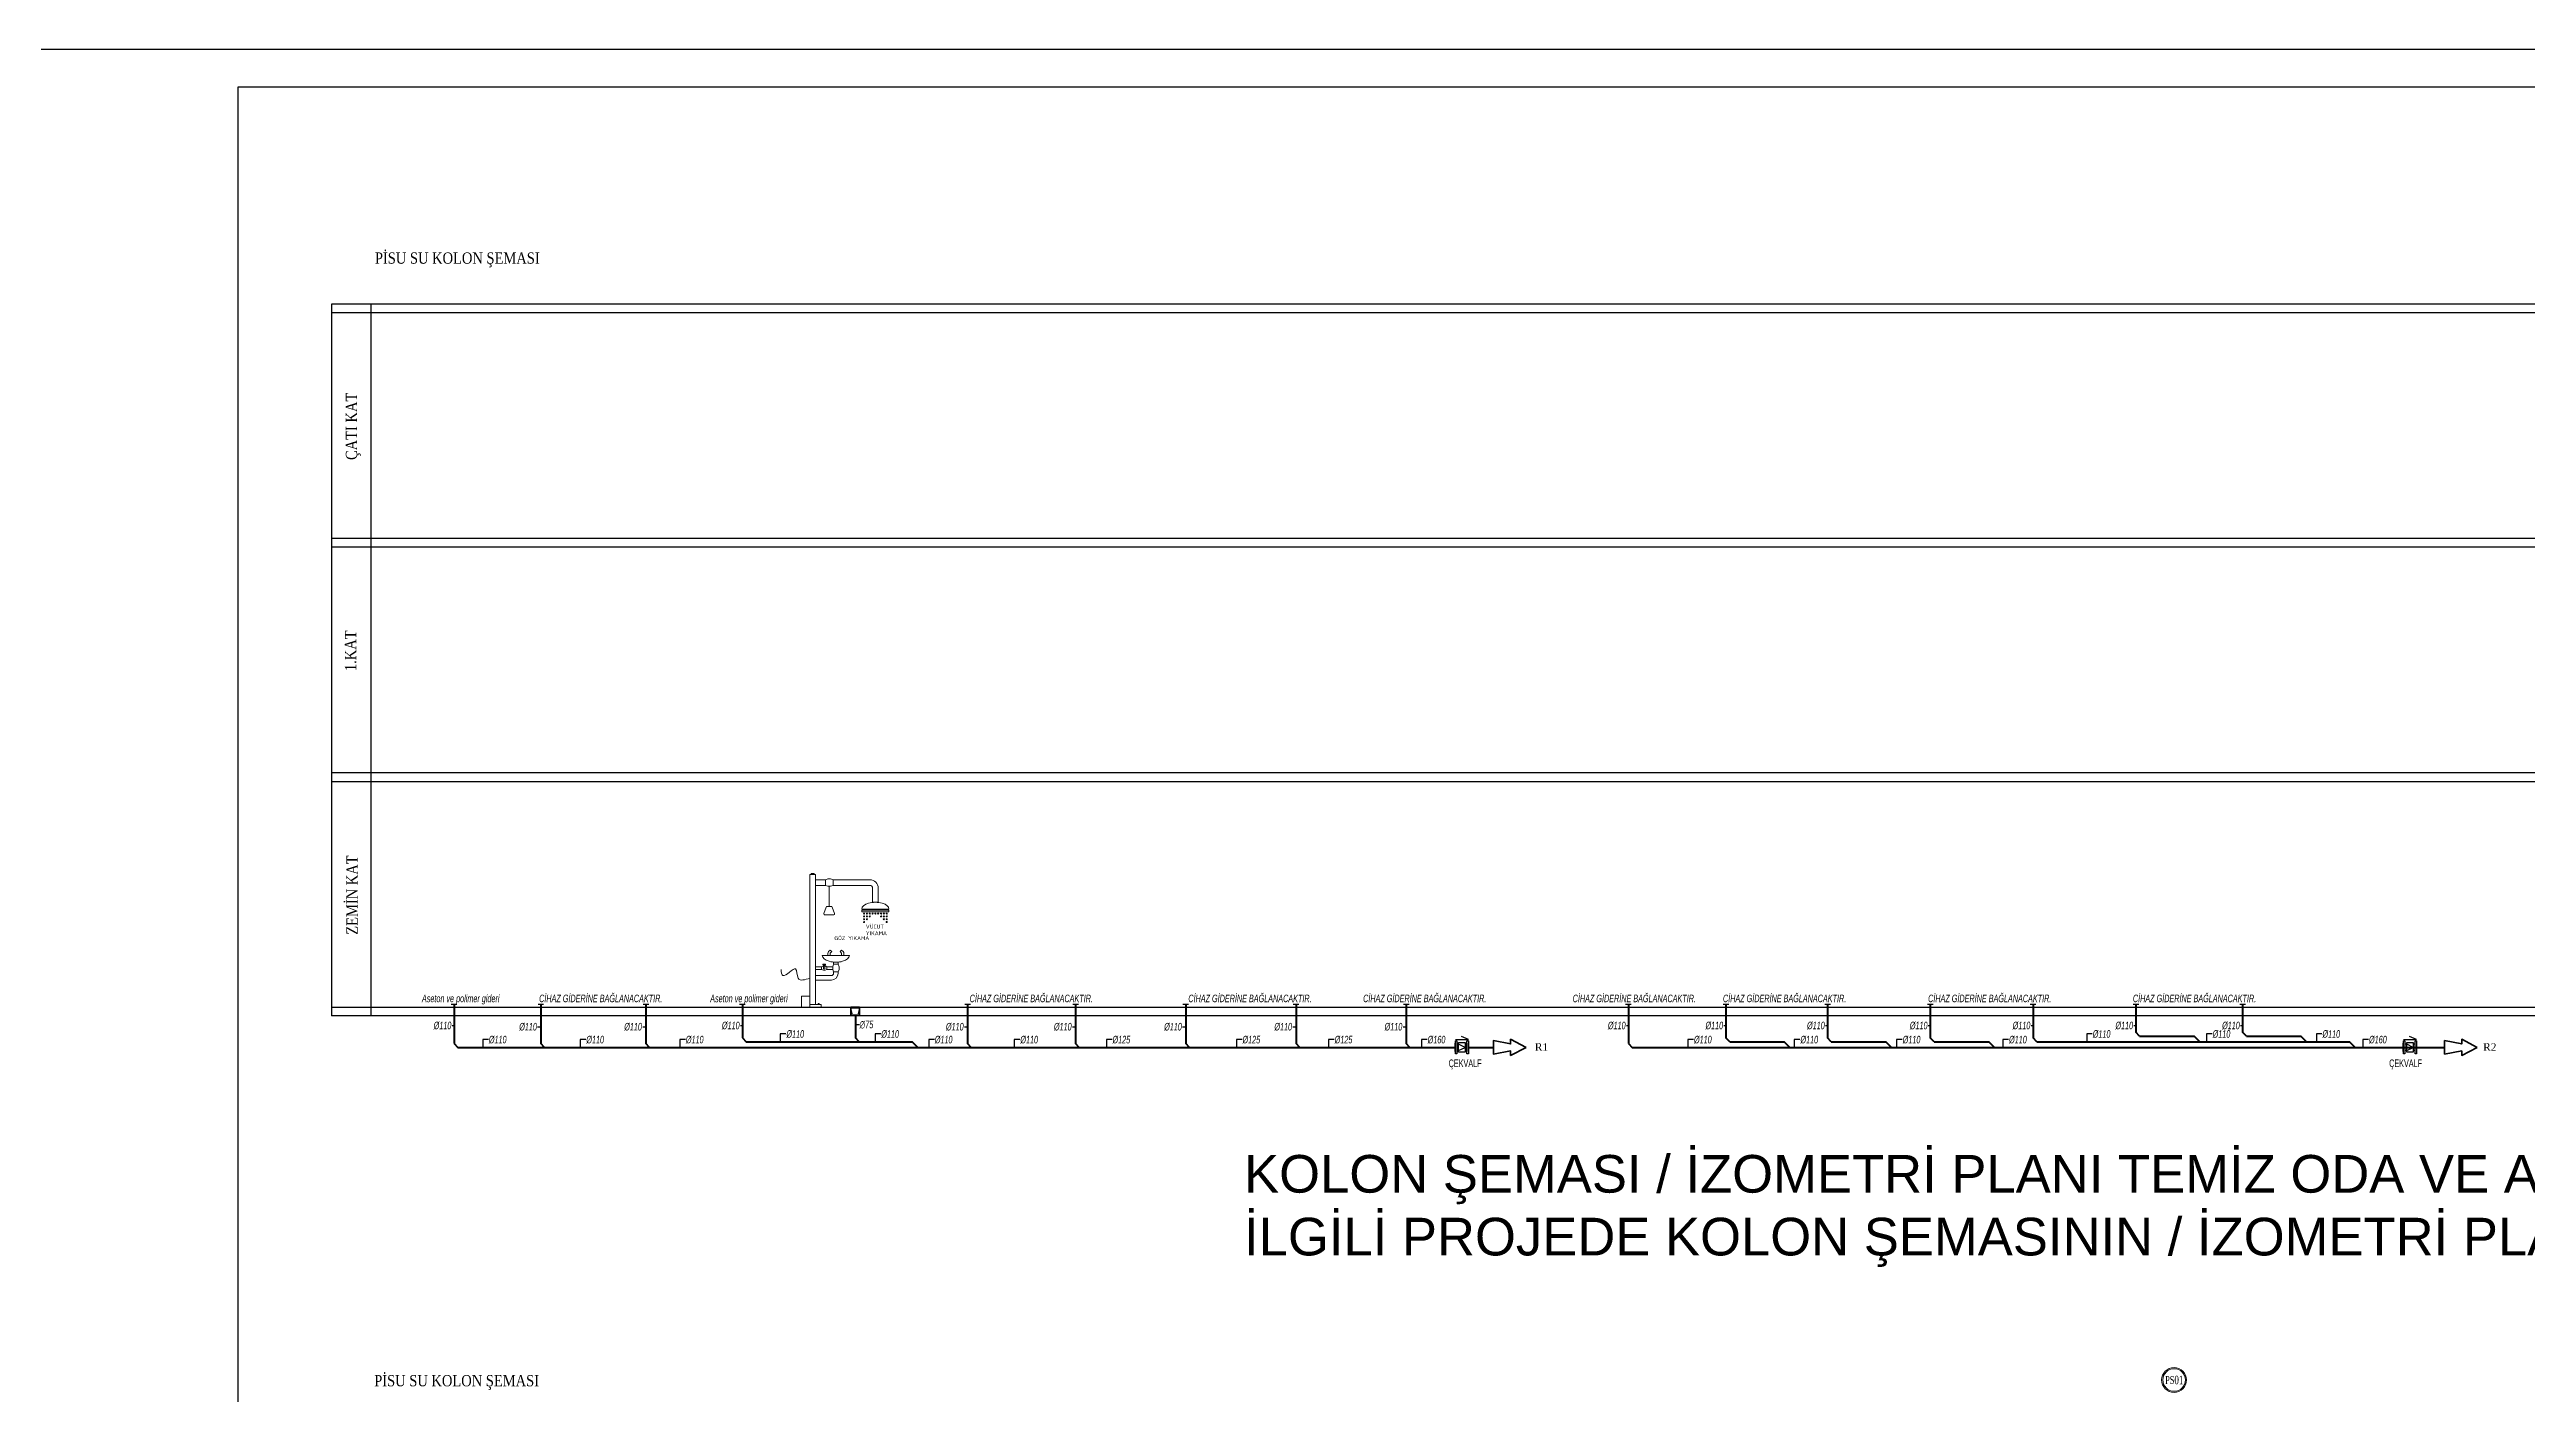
# Model space of a CAD drawing. Header units: centimetres. Extents: x 372964 to 529194, y 28783 to 59011.
# Drawn here: x 502564 to 509142, y 55443 to 59011 of the extents above; entities that cross this region are included whole.
import ezdxf
from ezdxf.enums import TextEntityAlignment as Align

# ---------------------------------------------------------------- set-up
doc = ezdxf.new("R2010")
doc.units = ezdxf.units.CM
doc.layers.get('0').update_dxf_attribs({"lineweight": 9})
for name, color, linetype, lineweight in [('0-KRCN-ANTET', 71, 'Continuous', 30), ('0-KRCN-SHT-02CIHAZ', 132, 'Continuous', 25), ('0-KRCN-SHT-PİSSU-BORU', 220, 'PISSU_LINE50', 40), ('0-KRCN-SHT-ROGAR', 151, 'Continuous', 35), ('0-KRCN-SHT-SÜZGEÇBANYO', 171, 'Continuous', 35), ('0-KRCN-SHT-YAZI-KOLADI-PİSSU', 1, 'Continuous', 35), ('0-KRCN-SHT-YAZI-ÇAP-PİSSU', 41, 'Continuous', 30), ('0-KRCN-SHT-ÇEKVALF', 4, 'Continuous', 25), ('0-KRCN-Z-ANTET', 71, 'Continuous', 30)]:
    doc.layers.add(name, color=color, linetype=linetype, lineweight=lineweight)
doc.styles.add('BAYBURT XREF$0$TIMES', font='times.ttf')
doc.styles.add('Ince', font='arial.ttf')
doc.styles.add('MUF', font='isocpeur.ttf')
doc.styles.get("Standard").update_dxf_attribs({"font": 'ISOCP.SHX'})
doc.styles.add('style2', font='ARIALN.TTF', dxfattribs={"height": 0.1})
doc.styles.add('YAZI', font='times.ttf')
doc.styles.add('ÇAP-2', font='ARIALNBI.TTF')
doc.linetypes.add('PISSU_LINE50', pattern='A,50,-10,["C",MUF,S=10,R=0,X=1,Y=-5],0', length=60)

# ---------------------------------------------------------------- blocks, each defined once
blk = doc.blocks.new('*U25')
at = {"color": 1}
for p, q in [((-31.6, 5), (-31.6, 235)), ((-21.6, 235), (-31.6, 235)), ((-24.1, 237), (-29.1, 237)), ((-29.1, 235), (-29.1, 237)), ((-24.1, 235), (-24.1, 237)), ((-21.6, 5), (-21.6, 235)), ((-21.6, 225.9), (-4.1, 225.9)), ((0.3, 227.5), (-4.1, 225.9)), ((-4.1, 225.9), (-4.1, 215.9)), ((0.3, 227.5), (5.1, 227.5)), ((5.1, 227.5), (9.6, 225.9)), ((9.6, 225.9), (74.4, 225.9)), ((9.6, 225.9), (9.6, 215.9)), ((-21.6, 215.9), (-4.1, 215.9)), ((-2.6, 177.1), (-6.6, 166.1)), ((0.3, 214.3), (-4.1, 215.9)), ((-0.7, 178.7), (6.2, 178.7)), ((0.3, 214.3), (5.1, 214.3)), ((2.7, 214.3), (2.7, 178.7)), ((5.1, 214.3), (9.6, 215.9)), ((8.1, 177.1), (12.1, 166.1)), ((9.6, 215.9), (74.4, 215.9)), ((79.4, 210.9), (79.4, 185.9)), ((79.4, 185.9), (89.4, 185.9)), ((89.4, 210.9), (89.4, 185.9)), ((-4.7, 163.7), (10.2, 163.7)), ((108.4, 173.9), (60.4, 173.9)), ((108.4, 171.9), (60.4, 171.9)), ((108.4, 171.9), (108.4, 168.9)), ((-9.6, 91.8), (38.4, 91.8)), ((4.2, 101.4), (7, 98.6)), ((24.6, 101.4), (21.8, 98.6)), ((-11.1, 71.8), (-21.6, 71.8)), ((-11.1, 67), (-21.6, 67)), ((-21.6, 56.1), (6.4, 56.1)), ((-21.6, 48.1), (6.4, 48.1)), ((-7.6, 73.3), (-11.1, 71.8)), ((-11.1, 71.8), (-11.1, 67)), ((-7.6, 65.5), (-11.1, 67)), ((-8.7, 76.4), (-3.7, 76.4)), ((-8.7, 75.4), (-8.7, 76.4)), ((-8.7, 75.4), (-3.7, 75.4)), ((-7.6, 73.3), (-4.8, 73.3)), ((-7.6, 65.5), (-4.8, 65.5)), ((-7.2, 70.5), (-7.2, 75.4)), ((-5.2, 70.5), (-5.2, 75.4)), ((-4.8, 73.3), (-1.4, 71.8)), ((-4.8, 65.5), (-1.4, 67)), ((-3.7, 75.4), (-3.7, 76.4)), ((8.8, 71.8), (-1.4, 71.8)), ((-1.4, 71.8), (-1.4, 67)), ((8.8, 67), (-1.4, 67)), ((8.8, 71.8), (10.4, 76.2)), ((8.8, 67), (8.8, 71.8)), ((8.8, 67), (10.4, 62.6)), ((10.4, 76.2), (10.4, 79.9)), ((10.4, 76.2), (18.4, 76.2)), ((10.4, 60.1), (10.4, 62.6)), ((10.4, 62.6), (18.4, 62.6)), ((18.4, 76.2), (18.4, 79.9)), ((20, 71.8), (18.4, 76.2)), ((20, 67), (18.4, 62.6)), ((18.4, 60.1), (18.4, 62.6)), ((20, 67), (20, 71.8)), ((-31.6, 5), (-11.6, 5)), ((-17.2, 7), (-15.2, 7)), ((-17.2, 7), (-17.2, 5)), ((-15.2, 7), (-15.2, 5)), ((-11.6, 5), (-11.6, 0)), ((-11.6, 0), (-31.6, 0))]:
    blk.add_line(p, q, dxfattribs=at)
blk.add_lwpolyline([(60.4, 171.9), (60.4, 168.9), (108.4, 168.9)], dxfattribs=at)
for points in [[(0.2, 91.8), (0.2, 95.4, -0.198912), (1.6, 98.8), (4.2, 101.4)], [(4.2, 91.8), (4.2, 95.4, -0.198912), (4.4, 96), (7, 98.6)], [(24.6, 91.8), (24.6, 95.4, 0.198912), (24.4, 96), (21.8, 98.6)], [(28.6, 91.8), (28.6, 95.4, 0.198912), (27.2, 98.8), (24.6, 101.4)]]:
    blk.add_lwpolyline(points, format="xyb", dxfattribs=at)
blk.add_lwpolyline([(-46.6, 20), (-46.6, 0), (-31.6, 0), (-31.6, 20)], close=True, dxfattribs=at)
for centre, radius in [((64.4, 165.9), 1), ((64.4, 160.9), 1), ((64.4, 155.9), 1), ((64.4, 150.9), 1), ((69.4, 165.9), 1), ((69.4, 160.9), 1), ((69.4, 155.9), 1), ((74.4, 165.9), 1), ((74.4, 160.9), 1), ((79.4, 165.9), 1), ((84.4, 165.9), 1), ((89.4, 165.9), 1), ((94.4, 165.9), 1), ((94.4, 160.9), 1), ((99.4, 165.9), 1), ((99.4, 160.9), 1), ((99.4, 155.9), 1), ((104.4, 165.9), 1), ((104.4, 160.9), 1), ((104.4, 155.9), 1), ((104.4, 150.9), 1), ((-6.2, 69.4), 1.5)]:
    blk.add_circle(centre, radius, dxfattribs=at)
for centre, radius, start, end in [((74.4, 210.9), 15, 0, 90), ((-0.7, 176.7), 2, 90, 165.9638), ((6.2, 176.7), 2, 14.0362, 90), ((74.4, 210.9), 5, 0, 90), ((-4.7, 165.7), 2, 165.9638, 270), ((10.2, 165.7), 2, 270, 14.0362), ((6.4, 60.1), 4, 270, 0), ((6.4, 60.1), 12, 270, 0)]:
    blk.add_arc(centre, radius, start, end, dxfattribs=at)
for centre, major_axis in [((84.4, 173.9), (24, 0)), ((14.4, 91.8), (-24, 0))]:
    blk.add_ellipse(centre, major_axis=major_axis, ratio=0.5, start_param=0, end_param=3.141593, dxfattribs=at)
blk.add_spline([(-31.6, 51.5), (-52.4, 51.5), (-56.8, 67.9), (-79.3, 56.2), (-82.6, 67.2)], degree=3, dxfattribs=at)
at = {"char_height": 7, "attachment_point": 1}
for s, insert in [('VÜCUT   YIKAMA', (67.3, 146.3)), ('   GÖZ YIKAMA', (-3.2, 125.9))]:
    blk.add_mtext_dynamic_manual_height_columns(s, width=59.736, gutter_width=12.5, heights=[0], dxfattribs=dict(at, insert=insert))
blk = doc.blocks.new('G$CADAFA931')
blk.add_wipeout([(-2, 4.8), (-1.7, 4.8), (-1.7, 7.5), (0, 7.5), (0, 3.7), (2.2, 3.7), (2.2, 5.6), (9.8, 5.6), (9.8, 3.7), (12, 3.7), (12, 7.5), (13.7, 7.5), (13.7, 4.8), (14, 4.8), (14, -4.8), (13.7, -4.8), (13.7, -7.5), (12, -7.5), (12, -3.7), (9.8, -3.7), (9.8, -5.6), (2.2, -5.6), (2.2, -3.7), (0, -3.7), (0, -7.5), (-1.7, -7.5), (-1.7, -4.8), (-2, -4.8)]).dxf.layer = '0-KRCN-SHT-ÇEKVALF'
at = {"layer": '0-KRCN-SHT-ÇEKVALF'}
for p, q in [((2.2, 3.7), (0, 3.7)), ((2.2, 3.7), (9.8, 0)), ((9.8, 0), (2.2, -3.7)), ((12, 3.7), (9.8, 3.7)), ((-1.7, -9.2), (13.7, -9.2)), ((2.2, -3.7), (0, -3.7)), ((13.7, -9.2), (5.5, -12.8)), ((9.8, 0), (9.8, 0)), ((12, -3.7), (9.8, -3.7))]:
    blk.add_line(p, q, dxfattribs=at)
for points in [[(-1.7, 4.8), (-2, 4.8), (-2, -4.8), (-1.7, -4.8)], [(5.2, -5.6), (9.8, -5.6), (9.8, 5.6), (2.2, 5.6), (2.2, -5.6), (5.2, -5.6)], [(13.7, 4.8), (14, 4.8), (14, -4.8), (13.7, -4.8)]]:
    blk.add_lwpolyline(points, dxfattribs=at)
for points in [[(-1.7, 7.5), (-1.7, -7.5), (0, -7.5), (0, 7.5)], [(12, 7.5), (12, -7.5), (13.7, -7.5), (13.7, 7.5)]]:
    blk.add_lwpolyline(points, close=True, dxfattribs=at)
blk = doc.blocks.new('0-MEK-SHT-ZKLN-SÜZGEÇ BANYO')
at = {"layer": '0-KRCN-SHT-SÜZGEÇBANYO', "color": 120, "lineweight": 20}
for p, q in [((-7.5, -1.7), (-5.2, -11.4)), ((-7.5, -1.7), (7.5, -1.7)), ((5.3, -11.4), (7.5, -1.7))]:
    blk.add_line(p, q, dxfattribs=at)
at = {"layer": '0-KRCN-SHT-SÜZGEÇBANYO'}
blk.add_lwpolyline([(-7.5, 0), (-7.5, -14), (7.5, -14), (7.5, 0)], close=True, dxfattribs=at)
blk = doc.blocks.new('A$C354C280E')
at = {"layer": '0-KRCN-SHT-YAZI-KOLADI-PİSSU', "color": 6, "lineweight": 20}
for radius in [22, 20]:
    blk.add_circle((0, 0), radius, dxfattribs=at)
at = {"layer": '0-KRCN-SHT-YAZI-KOLADI-PİSSU', "color": 6, "style": 'YAZI', "width": 0.7}
blk.add_text('PS', height=14, rotation=360, dxfattribs=at).set_placement((0.6, 0), align=Align.MIDDLE_RIGHT)
blk.add_attdef('99', text='', height=14, rotation=360, dxfattribs=at).set_placement((0.6, 0), align=Align.MIDDLE_LEFT)

msp = doc.modelspace()

# ---------------------------------------------------------------- linework, layer by layer
at = {"layer": '0-KRCN-SHT-02CIHAZ', "color": 8}
for p, q in [((523558.771, 58335.55), (503312.649, 58335.55)), ((503312.649, 58335.55), (503312.649, 56445.55)), ((503312.649, 58313.05), (523558.771, 58313.05)), ((503417.649, 58335.55), (503417.649, 56445.55)), ((523558.771, 57713.05), (503312.649, 57713.05)), ((503312.649, 57690.55), (523558.771, 57690.55)), ((523558.771, 57090.55), (503312.649, 57090.55)), ((503312.649, 57068.05), (523558.771, 57068.05)), ((503312.649, 56468.05), (523558.771, 56468.05)), ((523558.771, 56445.55), (503312.649, 56445.55))]:
    msp.add_line(p, q, dxfattribs=at)
at = {"layer": '0-KRCN-SHT-PİSSU-BORU'}
for p, q in [((503638.424, 56476.424), (503638.424, 56371.717)), ((503868.686, 56476.424), (503868.686, 56371.717)), ((504147.583, 56476.424), (504147.583, 56371.717)), ((504403.895, 56476.424), (504403.895, 56386.717)), ((504703.958, 56447.05), (504703.958, 56386.717)), ((505001.877, 56476.424), (505001.877, 56371.717)), ((505288.626, 56476.424), (505288.626, 56371.717)), ((505581.33, 56476.424), (505581.33, 56371.717)), ((505874.033, 56476.424), (505874.033, 56371.717)), ((506166.737, 56476.424), (506166.737, 56371.717)), ((506756.636, 56476.424), (506756.636, 56371.717)), ((507015.676, 56476.424), (507015.676, 56386.717)), ((507285.457, 56476.424), (507285.457, 56386.717)), ((507558.425, 56476.424), (507558.425, 56386.717)), ((507831.393, 56476.424), (507831.393, 56386.717)), ((508104.36, 56476.424), (508104.36, 56401.717)), ((508387.653, 56476.424), (508387.653, 56401.717)), ((503638.424, 56371.717), (503648.424, 56361.717)), ((503878.686, 56361.717), (503868.686, 56371.717)), ((504157.583, 56361.717), (504147.583, 56371.717)), ((504403.895, 56386.717), (504413.895, 56376.717)), ((504413.895, 56376.717), (504854.973, 56376.717)), ((504713.958, 56376.717), (504703.958, 56386.717)), ((504869.973, 56361.717), (504854.973, 56376.717)), ((505011.877, 56361.717), (505001.877, 56371.717)), ((505298.626, 56361.717), (505288.626, 56371.717)), ((505591.33, 56361.717), (505581.33, 56371.717)), ((505884.033, 56361.717), (505874.033, 56371.717)), ((506176.737, 56361.717), (506166.737, 56371.717)), ((506756.636, 56371.717), (506766.636, 56361.717)), ((507025.676, 56376.717), (507015.676, 56386.717)), ((507025.676, 56376.717), (507170.77, 56376.717)), ((507185.77, 56361.717), (507170.77, 56376.717)), ((507295.457, 56376.717), (507285.457, 56386.717)), ((507295.457, 56376.717), (507440.551, 56376.717)), ((507455.551, 56361.717), (507440.551, 56376.717)), ((507568.425, 56376.717), (507558.425, 56386.717)), ((507568.425, 56376.717), (507713.519, 56376.717)), ((507728.519, 56361.717), (507713.519, 56376.717)), ((507841.393, 56376.717), (507831.393, 56386.717)), ((507841.393, 56376.717), (508671.731, 56376.717)), ((508114.36, 56391.717), (508104.36, 56401.717)), ((508114.36, 56391.717), (508259.454, 56391.717)), ((508274.454, 56376.717), (508259.454, 56391.717)), ((508397.653, 56391.717), (508387.653, 56401.717)), ((508397.653, 56391.717), (508542.747, 56391.717)), ((508557.747, 56376.717), (508542.747, 56391.717)), ((508686.731, 56361.717), (508671.731, 56376.717)), ((503648.424, 56361.717), (506398.332, 56361.717))]:
    msp.add_line(p, q, dxfattribs=at)
at = {"layer": '0-KRCN-SHT-ROGAR'}
for points in [[(506485.004, 56361.749), (506443.672, 56340.113), (506443.691, 56352.024), (506398.332, 56343.843), (506398.332, 56379.591), (506443.692, 56371.002), (506443.672, 56383.385), (506485.004, 56361.749)], [(509010.881, 56361.749), (508969.549, 56340.113), (508969.568, 56352.024), (508924.209, 56343.843), (508924.209, 56379.591), (508969.57, 56371.002), (508969.549, 56383.385), (509010.881, 56361.749)]]:
    msp.add_lwpolyline(points, dxfattribs=at)
at = {"layer": '0-KRCN-SHT-YAZI-ÇAP-PİSSU', "linetype": 'Continuous'}
for p, q in [((503630.924, 56476.424), (503645.924, 56476.424)), ((503861.186, 56476.424), (503876.186, 56476.424)), ((504140.083, 56476.424), (504155.083, 56476.424)), ((504396.395, 56476.424), (504411.395, 56476.424)), ((504994.377, 56476.424), (505009.377, 56476.424)), ((505281.126, 56476.424), (505296.126, 56476.424)), ((505573.83, 56476.424), (505588.83, 56476.424)), ((505866.533, 56476.424), (505881.533, 56476.424)), ((506159.237, 56476.424), (506174.237, 56476.424)), ((506749.136, 56476.424), (506764.136, 56476.424)), ((507008.176, 56476.424), (507023.176, 56476.424)), ((507277.957, 56476.424), (507292.957, 56476.424)), ((507550.925, 56476.424), (507565.925, 56476.424)), ((507823.893, 56476.424), (507838.893, 56476.424)), ((508096.86, 56476.424), (508111.86, 56476.424)), ((508380.153, 56476.424), (508395.153, 56476.424)), ((503633.078, 56419.822), (503638.424, 56419.822)), ((503729.428, 56382.531), (503714.428, 56382.531)), ((503714.428, 56382.531), (503714.428, 56361.717)), ((503860.249, 56416.515), (503868.686, 56416.515)), ((503988.305, 56382.531), (503973.305, 56382.531)), ((503973.305, 56382.531), (503973.305, 56361.717)), ((504139.145, 56416.515), (504147.583, 56416.515)), ((504252.575, 56382.531), (504237.575, 56382.531)), ((504237.575, 56382.531), (504237.575, 56361.717)), ((504398.549, 56419.822), (504403.895, 56419.822)), ((504519.65, 56397.531), (504504.65, 56397.531)), ((504504.65, 56397.531), (504504.65, 56376.717)), ((504715.049, 56421.884), (504703.958, 56421.884)), ((504771.561, 56397.531), (504756.561, 56397.531)), ((504756.561, 56397.531), (504756.561, 56376.717)), ((504913.661, 56382.531), (504898.661, 56382.531)), ((504898.661, 56382.531), (504898.661, 56361.717)), ((504993.439, 56416.515), (505001.877, 56416.515)), ((505140.852, 56382.531), (505125.852, 56382.531)), ((505125.852, 56382.531), (505125.852, 56361.717)), ((505280.189, 56416.515), (505288.626, 56416.515)), ((505385.538, 56382.531), (505370.538, 56382.531)), ((505370.538, 56382.531), (505370.538, 56361.717)), ((505572.892, 56416.515), (505581.33, 56416.515)), ((505730.707, 56382.531), (505715.707, 56382.531)), ((505715.707, 56382.531), (505715.707, 56361.717)), ((505865.596, 56416.515), (505874.033, 56416.515)), ((505975.508, 56382.531), (505960.508, 56382.531)), ((505960.508, 56382.531), (505960.508, 56361.717)), ((506158.299, 56416.515), (506166.737, 56416.515)), ((506222.445, 56382.531), (506207.445, 56382.531)), ((506207.445, 56382.531), (506207.445, 56361.717)), ((506751.289, 56419.822), (506756.636, 56419.822)), ((506929.651, 56382.531), (506914.651, 56382.531)), ((506914.651, 56382.531), (506914.651, 56361.717)), ((507010.33, 56419.822), (507015.676, 56419.822)), ((507212.341, 56382.531), (507197.341, 56382.531)), ((507197.341, 56382.531), (507197.341, 56361.717)), ((507280.111, 56419.822), (507285.457, 56419.822)), ((507483.94, 56382.531), (507468.94, 56382.531)), ((507468.94, 56382.531), (507468.94, 56361.717)), ((507553.079, 56419.822), (507558.425, 56419.822)), ((507766.408, 56382.531), (507751.408, 56382.531)), ((507751.408, 56382.531), (507751.408, 56361.717)), ((507826.046, 56419.822), (507831.393, 56419.822)), ((507988.651, 56397.531), (507973.651, 56397.531)), ((507973.651, 56397.531), (507973.651, 56376.717)), ((508099.014, 56419.822), (508104.36, 56419.822)), ((508306.854, 56397.531), (508291.854, 56397.531)), ((508291.854, 56397.531), (508291.854, 56376.717)), ((508382.307, 56419.822), (508387.653, 56419.822)), ((508598.522, 56397.531), (508583.522, 56397.531)), ((508583.522, 56397.531), (508583.522, 56376.717)), ((508722.29, 56382.531), (508707.29, 56382.531)), ((508707.29, 56382.531), (508707.29, 56361.717))]:
    msp.add_line(p, q, dxfattribs=at)
at = {"layer": '0-KRCN-Z-ANTET'}
msp.add_lwpolyline([(405464.066, 50011.261), (529193.918, 50011.261), (529193.918, 59011.261), (405464.066, 59011.261)], close=True, dxfattribs=at)

# ---------------------------------------------------------------- block references
at = {"xscale": 1.5, "yscale": 1.5, "zscale": 1.5}
msp.add_blockref('*U25', (504630.522, 56468.05), dxfattribs=at)
at = {"layer": '0-KRCN-SHT-SÜZGEÇBANYO', "xscale": -1.5, "yscale": 1.5, "zscale": 1.5}
msp.add_blockref('0-MEK-SHT-ZKLN-SÜZGEÇ BANYO', (504703.526, 56468.05), dxfattribs=at)
at = {"layer": '0-KRCN-SHT-YAZI-KOLADI-PİSSU', "color": 6, "lineweight": 20}
ref = msp.add_blockref('A$C354C280E', (508205.746, 55478.412), dxfattribs=dict(at, xscale=1.5, yscale=1.5, zscale=1.5))
ref.add_attrib('99', '01', dxfattribs={"color": 6, "height": 22.5, "style": 'YAZI', "width": 0.7}).set_placement((508206.65, 55478.412), align=Align.MIDDLE_LEFT)

# ---------------------------------------------------------------- texts
at = {"layer": '0-KRCN-ANTET', "style": 'BAYBURT XREF$0$TIMES', "width": 0.85}
for p in [(503646.809, 58456.61), (503645.037, 55475.671)]:
    msp.add_text('PİSU SU KOLON ŞEMASI', height=30, dxfattribs=at).set_placement(p, align=Align.MIDDLE)
for s, p in [('ÇATI KAT', (503370.509, 58010.748)), ('1.KAT', (503363.529, 57414.82)), ('ZEMİN KAT', (503363.529, 56766.033))]:
    msp.add_text(s, height=30, rotation=90, dxfattribs=at).set_placement(p, align=Align.MIDDLE)
at = {"layer": '0-KRCN-SHT-ROGAR', "style": 'YAZI'}
for s, p in [('R1', (506525.964, 56362.643)), ('R2', (509044.178, 56362.643))]:
    msp.add_text(s, height=20, dxfattribs=at).set_placement(p, align=Align.MIDDLE)
at = {"layer": '0-KRCN-SHT-YAZI-ÇAP-PİSSU', "linetype": 'Continuous', "style": 'ÇAP-2', "width": 0.7}
for s, p in [('Aseton ve polimer gideri', (503552.966, 56481.603)), ('CİHAZ GİDERİNE BAĞLANACAKTIR. ', (503864.133, 56481.603)), ('Aseton ve polimer gideri', (504318.438, 56481.603)), ('CİHAZ GİDERİNE BAĞLANACAKTIR. ', (505007.485, 56481.603)), ('CİHAZ GİDERİNE BAĞLANACAKTIR. ', (505588.151, 56481.603)), ('CİHAZ GİDERİNE BAĞLANACAKTIR. ', (506052.226, 56481.603)), ('CİHAZ GİDERİNE BAĞLANACAKTIR. ', (506608.781, 56481.603)), ('CİHAZ GİDERİNE BAĞLANACAKTIR. ', (507007.851, 56481.603)), ('CİHAZ GİDERİNE BAĞLANACAKTIR. ', (507552.573, 56481.603)), ('CİHAZ GİDERİNE BAĞLANACAKTIR. ', (508096.416, 56481.603)), ('%%C110', (503730.694, 56372.318)), ('%%C110', (503989.571, 56372.318)), ('%%C110', (504253.842, 56372.318)), ('%%C110', (504520.916, 56387.318)), ('∅75', (504715.053, 56412.542)), ('%%C110', (504772.828, 56387.318)), ('%%C110', (504914.927, 56372.318)), ('%%C110', (505142.118, 56372.318)), ('%%C125', (505386.804, 56372.318)), ('%%C125', (505731.974, 56372.318)), ('%%C125', (505976.774, 56372.318)), ('%%C160', (506223.711, 56372.318)), ('%%C110', (506930.917, 56372.318)), ('%%C110', (507213.608, 56372.318)), ('%%C110', (507485.207, 56372.318)), ('%%C110', (507767.674, 56372.318)), ('%%C110', (507989.917, 56387.318)), ('%%C110', (508308.12, 56387.318)), ('%%C110', (508599.788, 56387.318)), ('%%C160', (508723.556, 56372.318))]:
    msp.add_text(s, height=20, dxfattribs=at).set_placement(p)
for p in [(503631.082, 56419.776), (503858.254, 56416.561), (504137.15, 56416.561), (504396.554, 56419.776), (504991.444, 56416.561), (505278.194, 56416.561), (505570.897, 56416.561), (505863.601, 56416.561), (506156.304, 56416.561), (506749.294, 56419.776), (507008.334, 56419.776), (507278.116, 56419.776), (507551.083, 56419.776), (507824.051, 56419.776), (508097.019, 56419.776), (508380.312, 56419.776)]:
    msp.add_text('%%C110', height=20, dxfattribs=at).set_placement(p, align=Align.MIDDLE_RIGHT)
at = {"layer": '0-KRCN-SHT-ÇEKVALF', "style": 'style2', "width": 0.7}
for p in [(506279.383, 56309.45, -492.04), (508776.872, 56309.45, -492.04)]:
    msp.add_text('ÇEKVALF', height=20, dxfattribs=at).set_placement(p)
at = {"layer": '0-KRCN-Z-ANTET', "color": 6, "insert": (505736.06, 56075.859), "char_height": 100, "width": 7005.55567, "attachment_point": 1, "style": 'Ince'}
msp.add_mtext('KOLON ŞEMASI / İZOMETRİ PLANI TEMİZ ODA VE ANA BİNA İÇİN ORTAK HAZIRLANMIŞTIR.\\PİLGİLİ PROJEDE KOLON ŞEMASININ / İZOMETRİ PLANLARININ İLGİLİ KISIMLARI DİKKATE ALINACAKTIR.', dxfattribs=at)

# ---------------------------------------------------------------- next in the draw order: block references
at = {"layer": '0-KRCN-SHT-ÇEKVALF', "xscale": -2.25, "yscale": 2.25, "zscale": 2.25, "rotation": 180}
msp.add_blockref('G$CADAFA931', (506301.019, 56361.717), dxfattribs=at)

# ---------------------------------------------------------------- next in the draw order: linework, layer by layer
at = {"layer": '0-KRCN-Z-ANTET'}
msp.add_lwpolyline([(503064.066, 50111.261), (527003.918, 50111.261), (527003.918, 58911.261), (503064.066, 58911.261)], close=True, dxfattribs=at)

# ---------------------------------------------------------------- next in the draw order: block references
at = {"layer": '0-KRCN-SHT-ÇEKVALF', "xscale": -2.25, "yscale": 2.25, "zscale": 2.25, "rotation": 180}
msp.add_blockref('G$CADAFA931', (508818.701, 56361.717), dxfattribs=at)

# ---------------------------------------------------------------- next in the draw order: linework, layer by layer
at = {"layer": '0-KRCN-SHT-PİSSU-BORU'}
msp.add_line((506766.636, 56361.717), (508924.209, 56361.717), dxfattribs=at)

doc.saveas('drawing.dxf')
